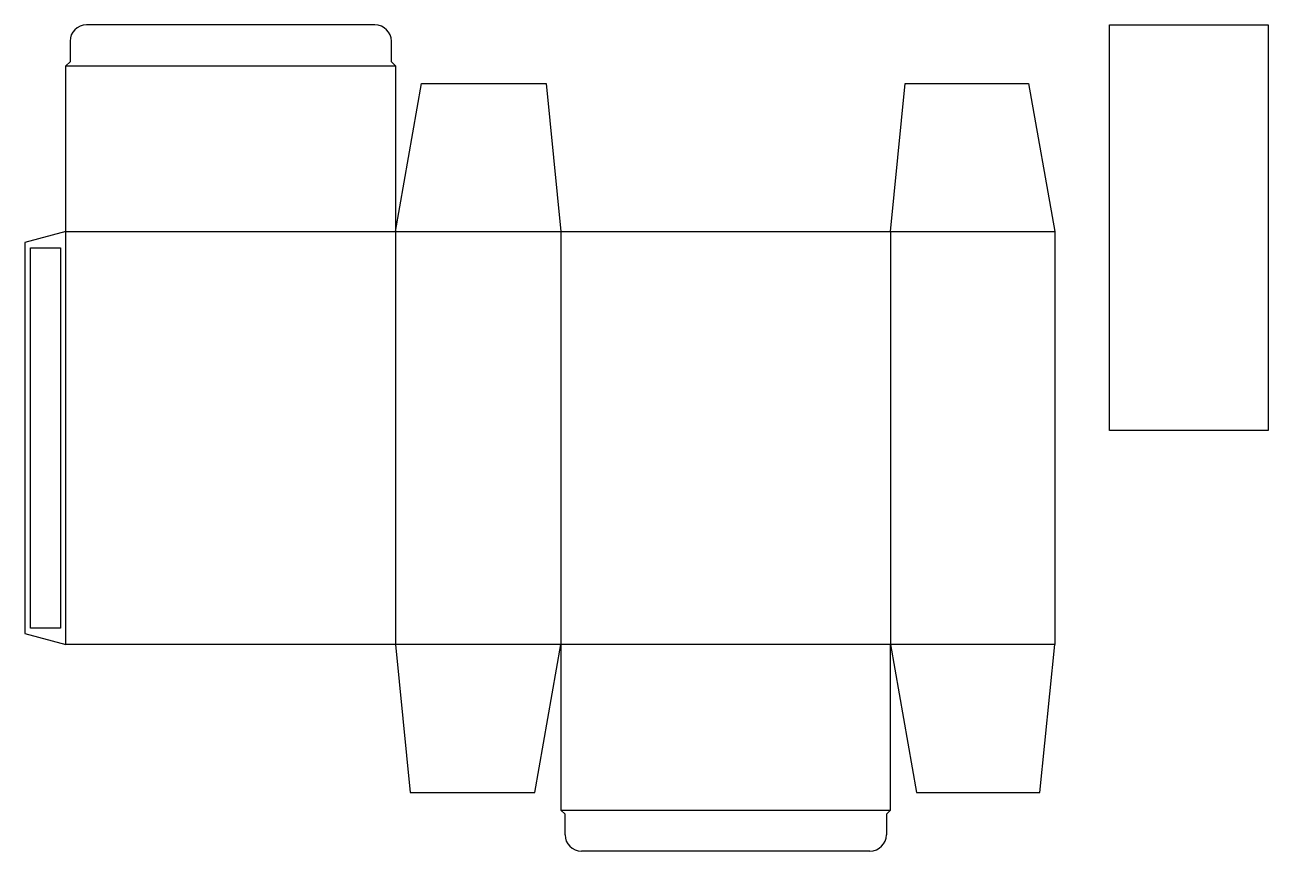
# Model space of a CAD drawing. Header units: millimetres. Extents: x 0 to 454, y 0 to 302.
import ezdxf

# ---------------------------------------------------------------- set-up
doc = ezdxf.new("R2010")
doc.units = ezdxf.units.MM
for name, color, linetype in [('CREASE', 5, 'CONTINUOUS'), ('CUT', 1, 'CONTINUOUS'), ('GLUE', 2, 'CONTINUOUS')]:
    doc.layers.add(name, color=color, linetype=linetype)

msp = doc.modelspace()

# ---------------------------------------------------------------- linework, layer by layer
at = {"layer": 'CREASE'}
for p, q in [((15, 286.8), (135.45, 286.8)), ((15, 75.45), (15, 226.35)), ((15, 226.35), (135.45, 226.35)), ((135.45, 226.35), (135.45, 75.45)), ((135.45, 226.35), (195.9, 226.35)), ((195.9, 226.35), (195.9, 75.45)), ((316.35, 226.35), (316.35, 75.45)), ((316.35, 226.35), (376.35, 226.35)), ((195.9, 75.45), (135.45, 75.45)), ((316.35, 75.45), (195.9, 75.45)), ((376.35, 75.45), (316.35, 75.45)), ((195.9, 15), (316.35, 15))]:
    msp.add_line(p, q, dxfattribs=at)
at = {"layer": 'CUT'}
for p, q in [((127.95, 301.8), (22.5, 301.8)), ((396.35, 301.8), (454.35, 301.8)), ((396.35, 153.6), (396.35, 301.8)), ((454.35, 301.8), (454.35, 153.6)), ((16.5, 295.8), (16.5, 288.3)), ((133.95, 288.3), (133.95, 295.8)), ((16.5, 288.3), (15, 286.8)), ((15, 226.35), (15, 286.8)), ((135.45, 286.8), (133.95, 288.3)), ((135.45, 286.8), (135.45, 226.35)), ((135.45, 226.35), (145, 280.35)), ((145, 280.35), (190.5, 280.35)), ((190.5, 280.35), (195.9, 226.35)), ((316.35, 226.35), (321.75, 280.35)), ((321.75, 280.35), (366.8, 280.35)), ((366.8, 280.35), (376.35, 226.35)), ((15, 226.35), (0, 222.331)), ((195.9, 226.35), (316.35, 226.35)), ((376.35, 226.35), (376.35, 75.45)), ((0, 222.331), (0, 79.469)), ((454.35, 153.6), (396.35, 153.6)), ((0, 79.469), (15, 75.45)), ((135.45, 75.45), (15, 75.45)), ((135.45, 75.45), (140.85, 21.45)), ((186.35, 21.45), (195.9, 75.45)), ((195.9, 75.45), (195.9, 15)), ((316.35, 15), (316.35, 75.45)), ((316.35, 75.45), (325.9, 21.45)), ((370.95, 21.45), (376.35, 75.45)), ((140.85, 21.45), (186.35, 21.45)), ((325.9, 21.45), (370.95, 21.45)), ((197.4, 13.5), (195.9, 15)), ((316.35, 15), (314.85, 13.5)), ((197.4, 6), (197.4, 13.5)), ((314.85, 13.5), (314.85, 6)), ((308.85, 0), (203.4, 0))]:
    msp.add_line(p, q, dxfattribs=at)
for centre, start, end in [((22.5, 295.8), 90, 180), ((127.95, 295.8), 0, 90), ((203.4, 6), 180, 270), ((308.85, 6), 270, 0)]:
    msp.add_arc(centre, 6, start, end, dxfattribs=at)
at = {"layer": 'GLUE'}
for p, q in [((2, 220.331), (13, 220.331)), ((2, 81.469), (2, 220.331)), ((13, 220.331), (13, 81.469)), ((13, 81.469), (2, 81.469))]:
    msp.add_line(p, q, dxfattribs=at)

doc.saveas('drawing.dxf')
